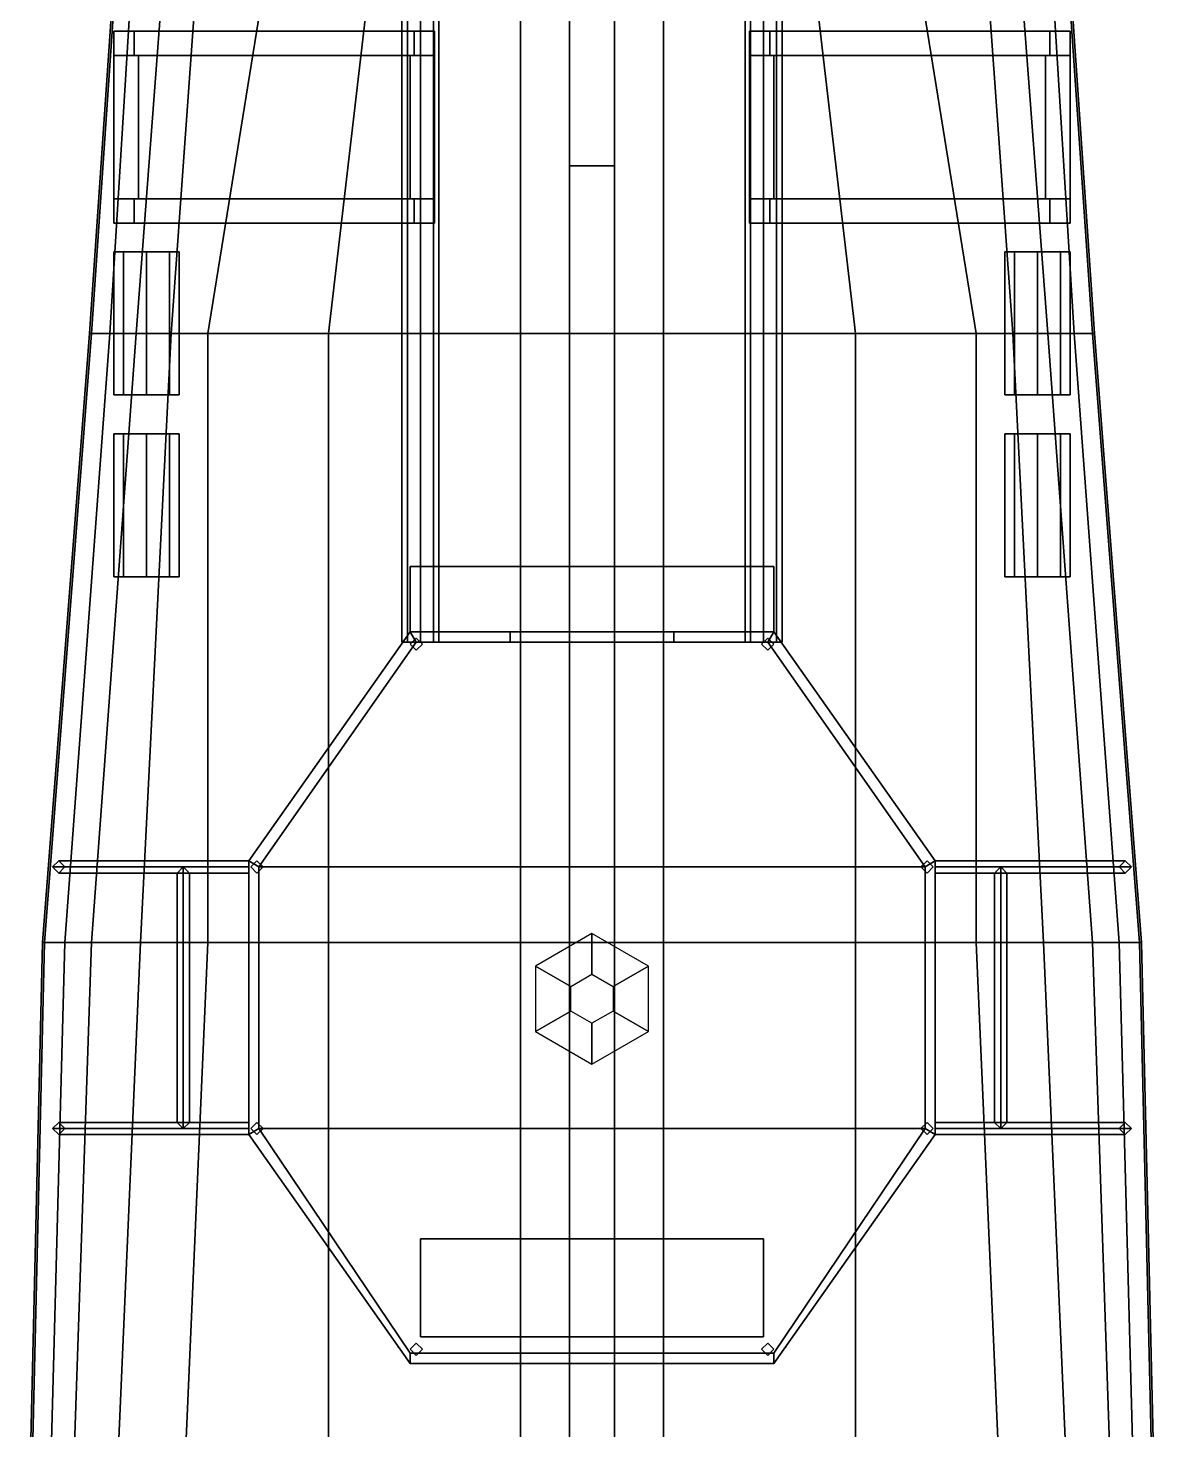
# Model space of a CAD drawing. Extents: x -2.8 to 2.8, y -17.3 to 17.1.
# Drawn here: x -2.76 to 2.76, y 5.16 to 12.02 of the extents above; entities that cross this region are included whole.
import ezdxf

# ---------------------------------------------------------------- set-up
doc = ezdxf.new("R2010")
doc.units = 0
doc.layers.get('0').update_dxf_attribs({"linetype": 'CONTINUOUS'})
doc.layers.add('SUPERSTRUCTURE', color=3, linetype='CONTINUOUS')

msp = doc.modelspace()

# ---------------------------------------------------------------- linework, layer by layer
for points in [[(-0.9036, 14.24, -1.1064), (-0.93, 14.24, -1.17), (-0.93, 9.01, -0.77), (-0.9036, 9.01, -0.7064)], [(-0.93, 14.24, -1.17), (-0.9036, 14.24, -1.2336), (-0.9036, 9.01, -0.8336), (-0.93, 9.01, -0.77)], [(-0.84, 14.24, -1.08), (-0.9036, 14.24, -1.1064), (-0.9036, 9.01, -0.7064), (-0.84, 9.01, -0.68)], [(-0.9036, 14.24, -1.2336), (-0.84, 14.24, -1.26), (-0.84, 9.01, -0.86), (-0.9036, 9.01, -0.8336)], [(-0.7764, 14.24, -1.1064), (-0.84, 14.24, -1.08), (-0.84, 9.01, -0.68), (-0.7764, 9.01, -0.7064)], [(-0.84, 14.24, -1.26), (-0.7764, 14.24, -1.2336), (-0.7764, 9.01, -0.8336), (-0.84, 9.01, -0.86)], [(-0.75, 14.24, -1.17), (-0.7764, 14.24, -1.1064), (-0.7764, 9.01, -0.7064), (-0.75, 9.01, -0.77)], [(-0.7764, 14.24, -1.2336), (-0.75, 14.24, -1.17), (-0.75, 9.01, -0.77), (-0.7764, 9.01, -0.8336)], [(0.7764, 14.24, -1.1064), (0.75, 14.24, -1.17), (0.75, 9.01, -0.77), (0.7764, 9.01, -0.7064)], [(0.75, 14.24, -1.17), (0.7764, 14.24, -1.2336), (0.7764, 9.01, -0.8336), (0.75, 9.01, -0.77)], [(0.84, 14.24, -1.08), (0.7764, 14.24, -1.1064), (0.7764, 9.01, -0.7064), (0.84, 9.01, -0.68)], [(0.7764, 14.24, -1.2336), (0.84, 14.24, -1.26), (0.84, 9.01, -0.86), (0.7764, 9.01, -0.8336)], [(0.9036, 14.24, -1.1064), (0.84, 14.24, -1.08), (0.84, 9.01, -0.68), (0.9036, 9.01, -0.7064)], [(0.84, 14.24, -1.26), (0.9036, 14.24, -1.2336), (0.9036, 9.01, -0.8336), (0.84, 9.01, -0.86)], [(0.93, 14.24, -1.17), (0.9036, 14.24, -1.1064), (0.9036, 9.01, -0.7064), (0.93, 9.01, -0.77)], [(0.9036, 14.24, -1.2336), (0.93, 14.24, -1.17), (0.93, 9.01, -0.77), (0.9036, 9.01, -0.8336)], [(-2.26, 13.43, 1.49), (-2.25, 13.43, 1.05), (-2.45, 10.52, 1.05), (-2.46, 10.52, 1.5)], [(2.26, 13.43, 1.49), (-2.26, 13.43, 1.49), (-2.46, 10.52, 1.5), (2.46, 10.52, 1.5)], [(-2.25, 13.43, 1.05), (-2.18, 13.43, 0.44), (-2.36, 10.52, 0.44), (-2.45, 10.52, 1.05)], [(-2.18, 13.43, 0.44), (-2.01, 13.43), (-2.23, 10.52), (-2.36, 10.52, 0.44)], [(-2.01, 13.43), (-1.85, 13.43, -0.22), (-2.06, 10.52, -0.26), (-2.23, 10.52)], [(-1.85, 13.43, -0.22), (-1.41, 13.43, -0.33), (-1.88, 10.52, -0.33), (-2.06, 10.52, -0.26)], [(-1.41, 13.43, -0.33), (-0.95, 13.43, -0.45), (-1.29, 10.52, -0.57), (-1.88, 10.52, -0.33)], [(-0.95, 13.43, -0.45), (-0.35, 13.43, -0.59), (-0.35, 10.52, -0.85), (-1.29, 10.52, -0.57)], [(-0.35, 13.43, -0.59), (-0.11, 13.43, -0.65), (-0.11, 10.52, -0.92), (-0.35, 10.52, -0.85)], [(-0.11, 13.43, -0.65), (-0.11, 13.43, -0.65), (-0.11, 11.34, -1.71), (-0.11, 10.52, -0.92)], [(-0.11, 13.43, -0.65), (0.11, 13.43, -0.65), (0.11, 11.34, -1.71), (-0.11, 11.34, -1.71)], [(0.11, 10.52, -0.92), (0.11, 11.34, -1.71), (0.11, 13.43, -0.65)], [(0.35, 10.52, -0.85), (0.11, 10.52, -0.92), (0.11, 13.43, -0.65), (0.35, 13.43, -0.59)], [(1.29, 10.52, -0.57), (0.35, 10.52, -0.85), (0.35, 13.43, -0.59), (0.95, 13.43, -0.45)], [(1.88, 10.52, -0.33), (1.29, 10.52, -0.57), (0.95, 13.43, -0.45), (1.41, 13.43, -0.33)], [(2.06, 10.52, -0.26), (1.88, 10.52, -0.33), (1.41, 13.43, -0.33), (1.85, 13.43, -0.22)], [(2.23, 10.52), (2.06, 10.52, -0.26), (1.85, 13.43, -0.22), (2.01, 13.43)], [(2.36, 10.52, 0.44), (2.23, 10.52), (2.01, 13.43), (2.18, 13.43, 0.44)], [(2.45, 10.52, 1.05), (2.36, 10.52, 0.44), (2.18, 13.43, 0.44), (2.25, 13.43, 1.05)], [(2.46, 10.52, 1.5), (2.45, 10.52, 1.05), (2.25, 13.43, 1.05), (2.26, 13.43, 1.49)], [(-0.11, 10.52, -0.92), (-0.11, 11.34, -1.71), (-0.11, 7.54, -1.71), (-0.11, 7.54, -1.21)], [(-0.11, 11.34, -1.71), (0.11, 11.34, -1.71), (0.11, 7.54, -1.71), (-0.11, 7.54, -1.71)], [(0.11, 7.54, -1.21), (0.11, 7.54, -1.71), (0.11, 11.34, -1.71), (0.11, 10.52, -0.92)], [(-2.34, 10.92, 1.67), (-2.0669, 10.92, 1.5569), (-2.18, 10.92, 1.51), (-2.2931, 10.92, 1.5569)], [(-2.2931, 10.22, 1.5569), (-2.34, 10.22, 1.67), (-2.34, 10.92, 1.67), (-2.2931, 10.92, 1.5569)], [(-2.2931, 10.92, 1.7831), (-2.02, 10.92, 1.67), (-2.0669, 10.92, 1.5569), (-2.34, 10.92, 1.67)], [(-2.34, 10.22, 1.67), (-2.2931, 10.22, 1.7831), (-2.2931, 10.92, 1.7831), (-2.34, 10.92, 1.67)], [(-2.18, 10.22, 1.51), (-2.2931, 10.22, 1.5569), (-2.2931, 10.92, 1.5569), (-2.18, 10.92, 1.51)], [(-2.2931, 10.22, 1.7831), (-2.18, 10.22, 1.83), (-2.18, 10.92, 1.83), (-2.2931, 10.92, 1.7831)], [(-2.18, 10.92, 1.83), (-2.0669, 10.92, 1.7831), (-2.02, 10.92, 1.67), (-2.2931, 10.92, 1.7831)], [(-2.0669, 10.22, 1.5569), (-2.18, 10.22, 1.51), (-2.18, 10.92, 1.51), (-2.0669, 10.92, 1.5569)], [(-2.18, 10.22, 1.83), (-2.0669, 10.22, 1.7831), (-2.0669, 10.92, 1.7831), (-2.18, 10.92, 1.83)], [(-2.02, 10.22, 1.67), (-2.0669, 10.22, 1.5569), (-2.0669, 10.92, 1.5569), (-2.02, 10.92, 1.67)], [(-2.0669, 10.22, 1.7831), (-2.02, 10.22, 1.67), (-2.02, 10.92, 1.67), (-2.0669, 10.92, 1.7831)], [(2.02, 10.92, 1.67), (2.0669, 10.92, 1.5569), (2.0669, 10.22, 1.5569), (2.02, 10.22, 1.67)], [(2.34, 10.92, 1.67), (2.0669, 10.92, 1.5569), (2.02, 10.92, 1.67), (2.2931, 10.92, 1.7831)], [(2.0669, 10.92, 1.7831), (2.02, 10.92, 1.67), (2.02, 10.22, 1.67), (2.0669, 10.22, 1.7831)], [(2.2931, 10.92, 1.7831), (2.02, 10.92, 1.67), (2.0669, 10.92, 1.7831), (2.18, 10.92, 1.83)], [(2.2931, 10.92, 1.5569), (2.18, 10.92, 1.51), (2.0669, 10.92, 1.5569), (2.34, 10.92, 1.67)], [(2.0669, 10.92, 1.5569), (2.18, 10.92, 1.51), (2.18, 10.22, 1.51), (2.0669, 10.22, 1.5569)], [(2.18, 10.92, 1.83), (2.0669, 10.92, 1.7831), (2.0669, 10.22, 1.7831), (2.18, 10.22, 1.83)], [(2.18, 10.92, 1.51), (2.2931, 10.92, 1.5569), (2.2931, 10.22, 1.5569), (2.18, 10.22, 1.51)], [(2.2931, 10.92, 1.7831), (2.18, 10.92, 1.83), (2.18, 10.22, 1.83), (2.2931, 10.22, 1.7831)], [(2.2931, 10.92, 1.5569), (2.34, 10.92, 1.67), (2.34, 10.22, 1.67), (2.2931, 10.22, 1.5569)], [(2.34, 10.92, 1.67), (2.2931, 10.92, 1.7831), (2.2931, 10.22, 1.7831), (2.34, 10.22, 1.67)], [(-2.46, 10.52, 1.5), (-2.45, 10.52, 1.05), (-2.68, 7.54, 1.18), (-2.69, 7.54, 1.56)], [(2.46, 10.52, 1.5), (-2.46, 10.52, 1.5), (-2.69, 7.54, 1.56), (2.69, 7.54, 1.56)], [(-2.45, 10.52, 1.05), (-2.36, 10.52, 0.44), (-2.58, 7.54, 0.44), (-2.68, 7.54, 1.18)], [(-2.36, 10.52, 0.44), (-2.23, 10.52), (-2.45, 7.54), (-2.58, 7.54, 0.44)], [(-2.23, 10.52), (-2.06, 10.52, -0.26), (-2.21, 7.54, -0.41), (-2.45, 7.54)], [(-2.06, 10.52, -0.26), (-1.88, 10.52, -0.33), (-1.88, 7.54, -0.66), (-2.21, 7.54, -0.41)], [(-1.88, 10.52, -0.33), (-1.29, 10.52, -0.57), (-1.29, 7.54, -0.91), (-1.88, 7.54, -0.66)], [(-1.29, 10.52, -0.57), (-0.35, 10.52, -0.85), (-0.35, 7.54, -1.16), (-1.29, 7.54, -0.91)], [(-0.35, 10.52, -0.85), (-0.11, 10.52, -0.92), (-0.11, 7.54, -1.21), (-0.35, 7.54, -1.16)], [(0.35, 7.54, -1.16), (0.11, 7.54, -1.21), (0.11, 10.52, -0.92), (0.35, 10.52, -0.85)], [(1.29, 7.54, -0.91), (0.35, 7.54, -1.16), (0.35, 10.52, -0.85), (1.29, 10.52, -0.57)], [(1.88, 7.54, -0.66), (1.29, 7.54, -0.91), (1.29, 10.52, -0.57), (1.88, 10.52, -0.33)], [(2.21, 7.54, -0.41), (1.88, 7.54, -0.66), (1.88, 10.52, -0.33), (2.06, 10.52, -0.26)], [(2.45, 7.54), (2.21, 7.54, -0.41), (2.06, 10.52, -0.26), (2.23, 10.52)], [(2.58, 7.54, 0.44), (2.45, 7.54), (2.23, 10.52), (2.36, 10.52, 0.44)], [(2.68, 7.54, 1.18), (2.58, 7.54, 0.44), (2.36, 10.52, 0.44), (2.45, 10.52, 1.05)], [(2.69, 7.54, 1.56), (2.68, 7.54, 1.18), (2.45, 10.52, 1.05), (2.46, 10.52, 1.5)], [(-2.2931, 10.22, 1.5569), (-2.18, 10.22, 1.51), (-2.0669, 10.22, 1.5569), (-2.34, 10.22, 1.67)], [(-2.34, 10.22, 1.67), (-2.0669, 10.22, 1.5569), (-2.02, 10.22, 1.67), (-2.2931, 10.22, 1.7831)], [(-2.2931, 10.22, 1.7831), (-2.02, 10.22, 1.67), (-2.0669, 10.22, 1.7831), (-2.18, 10.22, 1.83)], [(2.2931, 10.22, 1.7831), (2.02, 10.22, 1.67), (2.0669, 10.22, 1.5569), (2.34, 10.22, 1.67)], [(2.18, 10.22, 1.83), (2.0669, 10.22, 1.7831), (2.02, 10.22, 1.67), (2.2931, 10.22, 1.7831)], [(2.34, 10.22, 1.67), (2.0669, 10.22, 1.5569), (2.18, 10.22, 1.51), (2.2931, 10.22, 1.5569)], [(-2.34, 10.03, 1.69), (-2.0669, 10.03, 1.5769), (-2.18, 10.03, 1.53), (-2.2931, 10.03, 1.5769)], [(-2.2931, 9.33, 1.5769), (-2.34, 9.33, 1.69), (-2.34, 10.03, 1.69), (-2.2931, 10.03, 1.5769)], [(-2.2931, 10.03, 1.8031), (-2.02, 10.03, 1.69), (-2.0669, 10.03, 1.5769), (-2.34, 10.03, 1.69)], [(-2.34, 9.33, 1.69), (-2.2931, 9.33, 1.8031), (-2.2931, 10.03, 1.8031), (-2.34, 10.03, 1.69)], [(-2.18, 9.33, 1.53), (-2.2931, 9.33, 1.5769), (-2.2931, 10.03, 1.5769), (-2.18, 10.03, 1.53)], [(-2.2931, 9.33, 1.8031), (-2.18, 9.33, 1.85), (-2.18, 10.03, 1.85), (-2.2931, 10.03, 1.8031)], [(-2.18, 10.03, 1.85), (-2.0669, 10.03, 1.8031), (-2.02, 10.03, 1.69), (-2.2931, 10.03, 1.8031)], [(-2.0669, 9.33, 1.5769), (-2.18, 9.33, 1.53), (-2.18, 10.03, 1.53), (-2.0669, 10.03, 1.5769)], [(-2.18, 9.33, 1.85), (-2.0669, 9.33, 1.8031), (-2.0669, 10.03, 1.8031), (-2.18, 10.03, 1.85)], [(-2.02, 9.33, 1.69), (-2.0669, 9.33, 1.5769), (-2.0669, 10.03, 1.5769), (-2.02, 10.03, 1.69)], [(-2.0669, 9.33, 1.8031), (-2.02, 9.33, 1.69), (-2.02, 10.03, 1.69), (-2.0669, 10.03, 1.8031)], [(2.02, 10.03, 1.69), (2.0669, 10.03, 1.5769), (2.0669, 9.33, 1.5769), (2.02, 9.33, 1.69)], [(2.34, 10.03, 1.69), (2.0669, 10.03, 1.5769), (2.02, 10.03, 1.69), (2.2931, 10.03, 1.8031)], [(2.0669, 10.03, 1.8031), (2.02, 10.03, 1.69), (2.02, 9.33, 1.69), (2.0669, 9.33, 1.8031)], [(2.2931, 10.03, 1.8031), (2.02, 10.03, 1.69), (2.0669, 10.03, 1.8031), (2.18, 10.03, 1.85)], [(2.2931, 10.03, 1.5769), (2.18, 10.03, 1.53), (2.0669, 10.03, 1.5769), (2.34, 10.03, 1.69)], [(2.0669, 10.03, 1.5769), (2.18, 10.03, 1.53), (2.18, 9.33, 1.53), (2.0669, 9.33, 1.5769)], [(2.18, 10.03, 1.85), (2.0669, 10.03, 1.8031), (2.0669, 9.33, 1.8031), (2.18, 9.33, 1.85)], [(2.18, 10.03, 1.53), (2.2931, 10.03, 1.5769), (2.2931, 9.33, 1.5769), (2.18, 9.33, 1.53)], [(2.2931, 10.03, 1.8031), (2.18, 10.03, 1.85), (2.18, 9.33, 1.85), (2.2931, 9.33, 1.8031)], [(2.2931, 10.03, 1.5769), (2.34, 10.03, 1.69), (2.34, 9.33, 1.69), (2.2931, 9.33, 1.5769)], [(2.34, 10.03, 1.69), (2.2931, 10.03, 1.8031), (2.2931, 9.33, 1.8031), (2.34, 9.33, 1.69)], [(-2.2931, 9.33, 1.5769), (-2.18, 9.33, 1.53), (-2.0669, 9.33, 1.5769), (-2.34, 9.33, 1.69)], [(-2.34, 9.33, 1.69), (-2.0669, 9.33, 1.5769), (-2.02, 9.33, 1.69), (-2.2931, 9.33, 1.8031)], [(-2.2931, 9.33, 1.8031), (-2.02, 9.33, 1.69), (-2.0669, 9.33, 1.8031), (-2.18, 9.33, 1.85)], [(2.2931, 9.33, 1.8031), (2.02, 9.33, 1.69), (2.0669, 9.33, 1.5769), (2.34, 9.33, 1.69)], [(2.18, 9.33, 1.85), (2.0669, 9.33, 1.8031), (2.02, 9.33, 1.69), (2.2931, 9.33, 1.8031)], [(2.34, 9.33, 1.69), (2.0669, 9.33, 1.5769), (2.18, 9.33, 1.53), (2.2931, 9.33, 1.5769)], [(-0.1039, 7.325, 3.98), (0, 7.385, 3.98), (0, 7.585, 2.74), (-0.2771, 7.425, 2.74)], [(0, 7.385, 3.98), (0.1039, 7.325, 3.98), (0.2771, 7.425, 2.74), (0, 7.585, 2.74)], [(-2.69, 7.54, 1.56), (-2.68, 7.54, 1.18), (-2.75, 4.55, 1.18), (-2.76, 4.55, 1.62)], [(2.69, 7.54, 1.56), (-2.69, 7.54, 1.56), (-2.76, 4.55, 1.62), (2.76, 4.55, 1.62)], [(-2.68, 7.54, 1.18), (-2.58, 7.54, 0.44), (-2.66, 4.55, 0.44), (-2.75, 4.55, 1.18)], [(-2.58, 7.54, 0.44), (-2.45, 7.54), (-2.55, 4.55), (-2.66, 4.55, 0.44)], [(-2.45, 7.54), (-2.21, 7.54, -0.41), (-2.34, 4.55, -0.47), (-2.55, 4.55)], [(-2.21, 7.54, -0.41), (-1.88, 7.54, -0.66), (-2.01, 4.55, -0.78), (-2.34, 4.55, -0.47)], [(-1.88, 7.54, -0.66), (-1.29, 7.54, -0.91), (-1.29, 4.55, -1.1), (-2.01, 4.55, -0.78)], [(-1.29, 7.54, -0.91), (-0.35, 7.54, -1.16), (-0.35, 4.55, -1.36), (-1.29, 4.55, -1.1)], [(-0.35, 7.54, -1.16), (-0.11, 7.54, -1.21), (-0.11, 4.55, -1.43), (-0.35, 4.55, -1.36)], [(-0.11, 7.54, -1.21), (-0.11, 7.54, -1.71), (-0.11, 4.55, -1.71), (-0.11, 4.55, -1.43)], [(-0.11, 7.54, -1.71), (0.11, 7.54, -1.71), (0.11, 4.55, -1.71), (-0.11, 4.55, -1.71)], [(0.11, 4.55, -1.43), (0.11, 4.55, -1.71), (0.11, 7.54, -1.71), (0.11, 7.54, -1.21)], [(0.35, 4.55, -1.36), (0.11, 4.55, -1.43), (0.11, 7.54, -1.21), (0.35, 7.54, -1.16)], [(1.29, 4.55, -1.1), (0.35, 4.55, -1.36), (0.35, 7.54, -1.16), (1.29, 7.54, -0.91)], [(2.01, 4.55, -0.78), (1.29, 4.55, -1.1), (1.29, 7.54, -0.91), (1.88, 7.54, -0.66)], [(2.34, 4.55, -0.47), (2.01, 4.55, -0.78), (1.88, 7.54, -0.66), (2.21, 7.54, -0.41)], [(2.55, 4.55), (2.34, 4.55, -0.47), (2.21, 7.54, -0.41), (2.45, 7.54)], [(2.66, 4.55, 0.44), (2.55, 4.55), (2.45, 7.54), (2.58, 7.54, 0.44)], [(2.75, 4.55, 1.18), (2.66, 4.55, 0.44), (2.58, 7.54, 0.44), (2.68, 7.54, 1.18)], [(2.76, 4.55, 1.62), (2.75, 4.55, 1.18), (2.68, 7.54, 1.18), (2.69, 7.54, 1.56)], [(-0.1039, 7.205, 3.98), (-0.1039, 7.325, 3.98), (-0.2771, 7.425, 2.74), (-0.2771, 7.105, 2.74)], [(0.1039, 7.325, 3.98), (0.1039, 7.205, 3.98), (0.2771, 7.105, 2.74), (0.2771, 7.425, 2.74)], [(0, 7.145, 3.98), (-0.1039, 7.205, 3.98), (-0.2771, 7.105, 2.74), (0, 6.945, 2.74)], [(0.1039, 7.205, 3.98), (0, 7.145, 3.98), (0, 6.945, 2.74), (0.2771, 7.105, 2.74)]]:
    msp.add_3dface(points)
at = {"layer": 'SUPERSTRUCTURE'}
for points in [[(-0.77, 12, 2.87), (-2.34, 12, 2.87), (-2.34, 11.88, 2.87), (-0.77, 11.88, 2.87)], [(-0.87, 12, 2.41), (-2.34, 12, 2.41), (-2.34, 11.88, 2.41), (-0.87, 11.88, 2.41)], [(-0.87, 12, 2.31), (-2.34, 12, 2.31), (-2.34, 12, 2.41), (-0.87, 12, 2.41)], [(-2.34, 11.88, 2.31), (-2.34, 12, 2.31), (-0.87, 12, 2.31), (-0.87, 11.88, 2.31)], [(-2.24, 12, 2.87), (-2.24, 12, 1.49), (-2.34, 12, 1.49), (-2.34, 12, 2.87)], [(-2.34, 12, 2.87), (-2.34, 12, 1.49), (-2.34, 11.88, 1.49), (-2.34, 11.88, 2.87)], [(-0.87, 12, 2.77), (-2.24, 12, 2.77), (-2.24, 12, 2.87), (-0.87, 12, 2.87)], [(-2.24, 11.88, 2.77), (-2.24, 12, 2.77), (-0.87, 12, 2.77), (-0.87, 11.88, 2.77)], [(-2.24, 11.88, 1.49), (-2.24, 12, 1.49), (-2.24, 12, 2.77), (-2.24, 11.88, 2.77)], [(-0.87, 12, 2.77), (-0.87, 12, 1.49), (-0.87, 11.88, 1.49), (-0.87, 11.88, 2.77)], [(-0.77, 12, 2.87), (-0.77, 12, 1.49), (-0.87, 12, 1.49), (-0.87, 12, 2.87)], [(-0.77, 11.88, 1.49), (-0.77, 12, 1.49), (-0.77, 12, 2.87), (-0.77, 11.88, 2.87)], [(0.77, 12, 2.87), (2.34, 12, 2.87), (2.34, 12, 2.77), (0.87, 12, 2.77)], [(0.77, 11.88, 2.87), (2.34, 11.88, 2.87), (2.34, 12, 2.87), (0.77, 12, 2.87)], [(0.77, 12, 1.49), (0.77, 11.88, 1.49), (0.77, 11.88, 2.87), (0.77, 12, 2.87)], [(0.87, 12, 2.77), (0.87, 12, 1.49), (0.77, 12, 1.49), (0.77, 12, 2.87)], [(2.24, 12, 2.77), (2.24, 11.88, 2.77), (0.87, 11.88, 2.77), (0.87, 12, 2.77)], [(2.24, 12, 2.31), (2.24, 11.88, 2.31), (0.87, 11.88, 2.31), (0.87, 12, 2.31)], [(0.87, 11.88, 2.41), (2.24, 11.88, 2.41), (2.24, 12, 2.41), (0.87, 12, 2.41)], [(0.87, 12, 2.41), (2.24, 12, 2.41), (2.24, 12, 2.31), (0.87, 12, 2.31)], [(0.87, 11.88, 2.77), (0.87, 11.88, 1.49), (0.87, 12, 1.49), (0.87, 12, 2.77)], [(2.24, 12, 1.49), (2.24, 11.88, 1.49), (2.24, 11.88, 2.77), (2.24, 12, 2.77)], [(2.34, 12, 2.87), (2.34, 12, 1.49), (2.24, 12, 1.49), (2.24, 12, 2.87)], [(2.34, 11.88, 2.87), (2.34, 11.88, 1.49), (2.34, 12, 1.49), (2.34, 12, 2.87)], [(-0.77, 11.88, 2.41), (-2.34, 11.88, 2.41), (-2.34, 11.88, 2.31), (-0.77, 11.88, 2.31)], [(-2.34, 11.88, 2.77), (-2.34, 11.88, 1.49), (-2.24, 11.88, 1.49), (-2.24, 11.88, 2.77)], [(-2.34, 11.88, 2.87), (-2.34, 11.18, 2.87), (-2.22, 11.18, 2.87), (-2.22, 11.88, 2.87)], [(-2.34, 11.88, 2.41), (-2.34, 11.18, 2.41), (-2.22, 11.18, 2.41), (-2.22, 11.88, 2.41)], [(-2.22, 11.18, 2.31), (-2.34, 11.18, 2.31), (-2.34, 11.88, 2.31), (-2.22, 11.88, 2.31)], [(-2.34, 11.88, 2.31), (-2.34, 11.18, 2.31), (-2.34, 11.18, 2.41), (-2.34, 11.88, 2.41)], [(-2.22, 11.18, 2.77), (-2.34, 11.18, 2.77), (-2.34, 11.88, 2.77), (-2.22, 11.88, 2.77)], [(-2.34, 11.88, 2.77), (-2.34, 11.18, 2.77), (-2.34, 11.18, 2.87), (-2.34, 11.88, 2.87)], [(-0.87, 11.88, 2.87), (-2.24, 11.88, 2.87), (-2.24, 11.88, 2.77), (-0.87, 11.88, 2.77)], [(-2.22, 11.88, 2.41), (-2.22, 11.18, 2.41), (-2.22, 11.18, 2.31), (-2.22, 11.88, 2.31)], [(-2.22, 11.88, 2.87), (-2.22, 11.18, 2.87), (-2.22, 11.18, 2.77), (-2.22, 11.88, 2.77)], [(-0.89, 11.88, 2.87), (-0.89, 11.18, 2.87), (-0.77, 11.18, 2.87), (-0.77, 11.88, 2.87)], [(-0.77, 11.18, 2.77), (-0.89, 11.18, 2.77), (-0.89, 11.88, 2.77), (-0.77, 11.88, 2.77)], [(-0.89, 11.88, 2.31), (-0.89, 11.18, 2.31), (-0.89, 11.18, 2.41), (-0.89, 11.88, 2.41)], [(-0.77, 11.18, 2.31), (-0.89, 11.18, 2.31), (-0.89, 11.88, 2.31), (-0.77, 11.88, 2.31)], [(-0.89, 11.88, 2.41), (-0.89, 11.18, 2.41), (-0.77, 11.18, 2.41), (-0.77, 11.88, 2.41)], [(-0.89, 11.88, 2.77), (-0.89, 11.18, 2.77), (-0.89, 11.18, 2.87), (-0.89, 11.88, 2.87)], [(-0.87, 11.88, 2.77), (-0.87, 11.88, 1.49), (-0.77, 11.88, 1.49), (-0.77, 11.88, 2.77)], [(-0.77, 11.88, 2.41), (-0.77, 11.18, 2.41), (-0.77, 11.18, 2.31), (-0.77, 11.88, 2.31)], [(-0.77, 11.88, 2.87), (-0.77, 11.18, 2.87), (-0.77, 11.18, 2.77), (-0.77, 11.88, 2.77)], [(0.77, 11.88, 2.77), (0.77, 11.88, 1.49), (0.87, 11.88, 1.49), (0.87, 11.88, 2.77)], [(0.77, 11.18, 2.87), (0.77, 11.88, 2.87), (0.77, 11.88, 2.77), (0.77, 11.18, 2.77)], [(0.89, 11.18, 2.87), (0.89, 11.88, 2.87), (0.77, 11.88, 2.87), (0.77, 11.18, 2.87)], [(0.77, 11.88, 2.77), (0.89, 11.88, 2.77), (0.89, 11.18, 2.77), (0.77, 11.18, 2.77)], [(0.77, 11.18, 2.41), (0.77, 11.88, 2.41), (0.77, 11.88, 2.31), (0.77, 11.18, 2.31)], [(0.77, 11.88, 2.31), (0.89, 11.88, 2.31), (0.89, 11.18, 2.31), (0.77, 11.18, 2.31)], [(0.89, 11.18, 2.41), (0.89, 11.88, 2.41), (0.77, 11.88, 2.41), (0.77, 11.18, 2.41)], [(0.87, 11.88, 2.77), (2.24, 11.88, 2.77), (2.24, 11.88, 2.87), (0.87, 11.88, 2.87)], [(0.87, 11.88, 2.31), (2.34, 11.88, 2.31), (2.34, 11.88, 2.41), (0.87, 11.88, 2.41)], [(0.89, 11.18, 2.77), (0.89, 11.88, 2.77), (0.89, 11.88, 2.87), (0.89, 11.18, 2.87)], [(0.89, 11.18, 2.31), (0.89, 11.88, 2.31), (0.89, 11.88, 2.41), (0.89, 11.18, 2.41)], [(2.22, 11.18, 2.87), (2.22, 11.88, 2.87), (2.22, 11.88, 2.77), (2.22, 11.18, 2.77)], [(2.34, 11.18, 2.41), (2.34, 11.88, 2.41), (2.22, 11.88, 2.41), (2.22, 11.18, 2.41)], [(2.22, 11.88, 2.31), (2.34, 11.88, 2.31), (2.34, 11.18, 2.31), (2.22, 11.18, 2.31)], [(2.22, 11.18, 2.41), (2.22, 11.88, 2.41), (2.22, 11.88, 2.31), (2.22, 11.18, 2.31)], [(2.22, 11.88, 2.77), (2.34, 11.88, 2.77), (2.34, 11.18, 2.77), (2.22, 11.18, 2.77)], [(2.34, 11.18, 2.87), (2.34, 11.88, 2.87), (2.22, 11.88, 2.87), (2.22, 11.18, 2.87)], [(2.24, 11.88, 2.77), (2.24, 11.88, 1.49), (2.34, 11.88, 1.49), (2.34, 11.88, 2.77)], [(2.34, 11.18, 2.77), (2.34, 11.88, 2.77), (2.34, 11.88, 2.87), (2.34, 11.18, 2.87)], [(2.34, 11.18, 2.31), (2.34, 11.88, 2.31), (2.34, 11.88, 2.41), (2.34, 11.18, 2.41)], [(-0.77, 11.18, 2.87), (-2.34, 11.18, 2.87), (-2.34, 11.06, 2.87), (-0.77, 11.06, 2.87)], [(-0.87, 11.18, 2.31), (-2.34, 11.18, 2.31), (-2.34, 11.18, 2.41), (-0.87, 11.18, 2.41)], [(-2.24, 11.18, 2.77), (-2.24, 11.18, 1.49), (-2.34, 11.18, 1.49), (-2.34, 11.18, 2.77)], [(-2.34, 11.18, 2.87), (-2.34, 11.18, 1.49), (-2.34, 11.06, 1.49), (-2.34, 11.06, 2.87)], [(-0.87, 11.18, 2.77), (-2.24, 11.18, 2.77), (-2.24, 11.18, 2.87), (-0.87, 11.18, 2.87)], [(-2.24, 11.06, 2.77), (-2.24, 11.18, 2.77), (-0.87, 11.18, 2.77), (-0.87, 11.06, 2.77)], [(-0.87, 11.18, 2.41), (-2.24, 11.18, 2.41), (-2.24, 11.06, 2.41), (-0.87, 11.06, 2.41)], [(-2.24, 11.06, 2.31), (-2.24, 11.18, 2.31), (-0.87, 11.18, 2.31), (-0.87, 11.06, 2.31)], [(-2.24, 11.06, 1.49), (-2.24, 11.18, 1.49), (-2.24, 11.18, 2.77), (-2.24, 11.06, 2.77)], [(-0.77, 11.18, 2.77), (-0.77, 11.18, 1.49), (-0.87, 11.18, 1.49), (-0.87, 11.18, 2.77)], [(-0.87, 11.18, 2.77), (-0.87, 11.18, 1.49), (-0.87, 11.06, 1.49), (-0.87, 11.06, 2.77)], [(-0.77, 11.06, 1.49), (-0.77, 11.18, 1.49), (-0.77, 11.18, 2.87), (-0.77, 11.06, 2.87)], [(0.77, 11.18, 2.41), (2.34, 11.18, 2.41), (2.34, 11.18, 2.31), (0.77, 11.18, 2.31)], [(0.77, 11.06, 2.87), (2.34, 11.06, 2.87), (2.34, 11.18, 2.87), (0.77, 11.18, 2.87)], [(0.77, 11.18, 1.49), (0.77, 11.06, 1.49), (0.77, 11.06, 2.87), (0.77, 11.18, 2.87)], [(0.87, 11.18, 2.77), (0.87, 11.18, 1.49), (0.77, 11.18, 1.49), (0.77, 11.18, 2.77)], [(2.34, 11.18, 2.31), (2.34, 11.06, 2.31), (0.87, 11.06, 2.31), (0.87, 11.18, 2.31)], [(0.87, 11.18, 2.87), (2.24, 11.18, 2.87), (2.24, 11.18, 2.77), (0.87, 11.18, 2.77)], [(2.24, 11.18, 2.77), (2.24, 11.06, 2.77), (0.87, 11.06, 2.77), (0.87, 11.18, 2.77)], [(0.87, 11.06, 2.41), (2.34, 11.06, 2.41), (2.34, 11.18, 2.41), (0.87, 11.18, 2.41)], [(0.87, 11.06, 2.77), (0.87, 11.06, 1.49), (0.87, 11.18, 1.49), (0.87, 11.18, 2.77)], [(2.34, 11.18, 2.77), (2.34, 11.18, 1.49), (2.24, 11.18, 1.49), (2.24, 11.18, 2.77)], [(2.24, 11.18, 1.49), (2.24, 11.06, 1.49), (2.24, 11.06, 2.77), (2.24, 11.18, 2.77)], [(2.34, 11.06, 2.87), (2.34, 11.06, 1.49), (2.34, 11.18, 1.49), (2.34, 11.18, 2.87)], [(-0.77, 11.06, 2.87), (-2.34, 11.06, 2.87), (-2.34, 11.06, 2.77), (-0.87, 11.06, 2.77)], [(-2.34, 11.06, 2.87), (-2.34, 11.06, 1.49), (-2.24, 11.06, 1.49), (-2.24, 11.06, 2.87)], [(-0.87, 11.06, 2.41), (-2.24, 11.06, 2.41), (-2.24, 11.06, 2.31), (-0.87, 11.06, 2.31)], [(-0.87, 11.06, 2.77), (-0.87, 11.06, 1.49), (-0.77, 11.06, 1.49), (-0.77, 11.06, 2.87)], [(0.77, 11.06, 2.87), (0.77, 11.06, 1.49), (0.87, 11.06, 1.49), (0.87, 11.06, 2.87)], [(0.87, 11.06, 2.31), (2.34, 11.06, 2.31), (2.34, 11.06, 2.41), (0.87, 11.06, 2.41)], [(0.87, 11.06, 2.77), (2.24, 11.06, 2.77), (2.24, 11.06, 2.87), (0.87, 11.06, 2.87)], [(2.24, 11.06, 2.87), (2.24, 11.06, 1.49), (2.34, 11.06, 1.49), (2.34, 11.06, 2.87)], [(0.89, 9.38, 2.74), (0.89, 9.38, 2.62), (-0.89, 9.38, 2.62), (-0.89, 9.38, 2.74)], [(-0.89, 9.38, 2.62), (-0.89, 9.06, 2.62), (-0.89, 9.06, 2.74), (-0.89, 9.38, 2.74)], [(-0.89, 9.38, 2.74), (-0.89, 9.06, 2.74), (0.89, 9.06, 2.74), (0.89, 9.38, 2.74)], [(0.89, 9.06, 2.74), (0.89, 9.06, 2.62), (0.89, 9.38, 2.62), (0.89, 9.38, 2.74)], [(-0.89, 9.06, 2.74), (-0.89, 9.06, 2.62), (-1.68, 7.94, 2.62), (-1.68, 7.94, 2.74)], [(-0.4, 9.06, 2.74), (-0.4, 9.01, 2.74), (0.4, 9.01, 2.74), (0.4, 9.06, 2.74)], [(1.68, 7.94, 2.62), (0.89, 9.06, 2.62), (0.89, 9.06, 2.74), (1.68, 7.94, 2.74)], [(1.63, 7.91, 2.74), (0.86, 9.01, 2.74), (-0.86, 9.01, 2.74), (-1.63, 7.91, 2.74)], [(-0.86, 9.03, 1.53), (-0.89, 9, 1.53), (-0.89, 9, 2.62), (-0.86, 9.03, 2.62)], [(-0.89, 9, 1.53), (-0.86, 8.97, 1.53), (-0.86, 8.97, 2.62), (-0.89, 9, 2.62)], [(-0.83, 9, 1.53), (-0.86, 9.03, 1.53), (-0.86, 9.03, 2.62), (-0.83, 9, 2.62)], [(-0.86, 8.97, 1.53), (-0.83, 9, 1.53), (-0.83, 9, 2.62), (-0.86, 8.97, 2.62)], [(0.86, 9.03, 1.53), (0.83, 9, 1.53), (0.83, 9, 2.62), (0.86, 9.03, 2.62)], [(0.83, 9, 1.53), (0.86, 8.97, 1.53), (0.86, 8.97, 2.62), (0.83, 9, 2.62)], [(0.89, 9, 1.53), (0.86, 9.03, 1.53), (0.86, 9.03, 2.62), (0.89, 9, 2.62)], [(0.86, 8.97, 1.53), (0.89, 9, 1.53), (0.89, 9, 2.62), (0.86, 8.97, 2.62)], [(-2.64, 7.91, 2.7), (-2.61, 7.94, 2.67), (-2.61, 7.94, 1.55), (-2.64, 7.91, 1.55)], [(-1.68, 7.91, 2.7), (-1.68, 7.94, 2.67), (-2.61, 7.94, 2.67), (-2.64, 7.91, 2.7)], [(-2.61, 7.88, 2.67), (-2.64, 7.91, 2.7), (-2.64, 7.91, 1.55), (-2.61, 7.88, 1.55)], [(-1.68, 7.88, 2.67), (-1.68, 7.91, 2.7), (-2.64, 7.91, 2.7), (-2.61, 7.88, 2.67)], [(-2.61, 7.94, 2.67), (-2.58, 7.91, 2.64), (-2.58, 7.91, 1.55), (-2.61, 7.94, 1.55)], [(-1.68, 7.94, 2.67), (-1.68, 7.91, 2.64), (-2.58, 7.91, 2.64), (-2.61, 7.94, 2.67)], [(-2.58, 7.91, 2.64), (-2.61, 7.88, 2.67), (-2.61, 7.88, 1.55), (-2.58, 7.91, 1.55)], [(-1.68, 7.91, 2.64), (-1.68, 7.88, 2.67), (-2.61, 7.88, 2.67), (-2.58, 7.91, 2.64)], [(-2, 7.91, 2.7), (-2.03, 7.88, 2.67), (-2.03, 6.66, 2.67), (-2, 6.63, 2.7)], [(-2.03, 7.88, 2.67), (-2, 7.91, 2.64), (-2, 6.63, 2.64), (-2.03, 6.66, 2.67)], [(-1.97, 7.88, 2.67), (-2, 7.91, 2.7), (-2, 6.63, 2.7), (-1.97, 6.66, 2.67)], [(-2, 7.91, 2.64), (-1.97, 7.88, 2.67), (-1.97, 6.66, 2.67), (-2, 6.63, 2.64)], [(-1.68, 7.94, 2.62), (-1.68, 6.6, 2.62), (-1.68, 6.6, 2.74), (-1.68, 7.94, 2.74)], [(-1.64, 7.94, 1.55), (-1.67, 7.91, 1.55), (-1.67, 7.91, 2.62), (-1.64, 7.94, 2.62)], [(-1.67, 7.91, 1.55), (-1.64, 7.88, 1.55), (-1.64, 7.88, 2.62), (-1.67, 7.91, 2.62)], [(-1.61, 7.91, 1.55), (-1.64, 7.94, 1.55), (-1.64, 7.94, 2.62), (-1.61, 7.91, 2.62)], [(-1.64, 7.88, 1.55), (-1.61, 7.91, 1.55), (-1.61, 7.91, 2.62), (-1.64, 7.88, 2.62)], [(-1.63, 7.91, 2.74), (-1.63, 6.63, 2.74), (1.63, 6.63, 2.74), (1.63, 7.91, 2.74)], [(1.64, 7.94, 1.55), (1.61, 7.91, 1.55), (1.61, 7.91, 2.62), (1.64, 7.94, 2.62)], [(1.61, 7.91, 1.55), (1.64, 7.88, 1.55), (1.64, 7.88, 2.62), (1.61, 7.91, 2.62)], [(1.67, 7.91, 1.55), (1.64, 7.94, 1.55), (1.64, 7.94, 2.62), (1.67, 7.91, 2.62)], [(1.64, 7.88, 1.55), (1.67, 7.91, 1.55), (1.67, 7.91, 2.62), (1.64, 7.88, 2.62)], [(1.68, 6.6, 2.74), (1.68, 6.6, 2.62), (1.68, 7.94, 2.62), (1.68, 7.94, 2.74)], [(1.68, 7.94, 2.67), (1.68, 7.91, 2.7), (2.64, 7.91, 2.7), (2.61, 7.94, 2.67)], [(1.68, 7.91, 2.64), (1.68, 7.94, 2.67), (2.61, 7.94, 2.67), (2.58, 7.91, 2.64)], [(1.68, 7.91, 2.7), (1.68, 7.88, 2.67), (2.61, 7.88, 2.67), (2.64, 7.91, 2.7)], [(1.68, 7.88, 2.67), (1.68, 7.91, 2.64), (2.58, 7.91, 2.64), (2.61, 7.88, 2.67)], [(2, 7.91, 2.7), (1.97, 7.88, 2.67), (1.97, 6.66, 2.67), (2, 6.63, 2.7)], [(1.97, 7.88, 2.67), (2, 7.91, 2.64), (2, 6.63, 2.64), (1.97, 6.66, 2.67)], [(2.03, 7.88, 2.67), (2, 7.91, 2.7), (2, 6.63, 2.7), (2.03, 6.66, 2.67)], [(2, 7.91, 2.64), (2.03, 7.88, 2.67), (2.03, 6.66, 2.67), (2, 6.63, 2.64)], [(2.58, 7.91, 2.64), (2.61, 7.94, 2.67), (2.61, 7.94, 1.55), (2.58, 7.91, 1.55)], [(2.61, 7.88, 2.67), (2.58, 7.91, 2.64), (2.58, 7.91, 1.55), (2.61, 7.88, 1.55)], [(2.61, 7.94, 2.67), (2.64, 7.91, 2.7), (2.64, 7.91, 1.55), (2.61, 7.94, 1.55)], [(2.64, 7.91, 2.7), (2.61, 7.88, 2.67), (2.61, 7.88, 1.55), (2.64, 7.91, 1.55)], [(-2.64, 6.63, 2.7), (-2.61, 6.66, 2.67), (-2.61, 6.66, 1.57), (-2.64, 6.63, 1.57)], [(-1.68, 6.63, 2.7), (-1.68, 6.66, 2.67), (-2.61, 6.66, 2.67), (-2.64, 6.63, 2.7)], [(-2.61, 6.66, 2.67), (-2.58, 6.63, 2.64), (-2.58, 6.63, 1.57), (-2.61, 6.66, 1.57)], [(-1.68, 6.66, 2.67), (-1.68, 6.63, 2.64), (-2.58, 6.63, 2.64), (-2.61, 6.66, 2.67)], [(-1.64, 6.66, 1.58), (-1.67, 6.63, 1.58), (-1.67, 6.63, 2.62), (-1.64, 6.66, 2.62)], [(-1.61, 6.63, 1.58), (-1.64, 6.66, 1.58), (-1.64, 6.66, 2.62), (-1.61, 6.63, 2.62)], [(1.64, 6.66, 1.58), (1.61, 6.63, 1.58), (1.61, 6.63, 2.62), (1.64, 6.66, 2.62)], [(1.67, 6.63, 1.58), (1.64, 6.66, 1.58), (1.64, 6.66, 2.62), (1.67, 6.63, 2.62)], [(1.68, 6.66, 2.67), (1.68, 6.63, 2.7), (2.64, 6.63, 2.7), (2.61, 6.66, 2.67)], [(1.68, 6.63, 2.64), (1.68, 6.66, 2.67), (2.61, 6.66, 2.67), (2.58, 6.63, 2.64)], [(2.58, 6.63, 2.64), (2.61, 6.66, 2.67), (2.61, 6.66, 1.57), (2.58, 6.63, 1.57)], [(2.61, 6.66, 2.67), (2.64, 6.63, 2.7), (2.64, 6.63, 1.57), (2.61, 6.66, 1.57)], [(-2.61, 6.6, 2.67), (-2.64, 6.63, 2.7), (-2.64, 6.63, 1.57), (-2.61, 6.6, 1.57)], [(-1.68, 6.6, 2.67), (-1.68, 6.63, 2.7), (-2.64, 6.63, 2.7), (-2.61, 6.6, 2.67)], [(-2.58, 6.63, 2.64), (-2.61, 6.6, 2.67), (-2.61, 6.6, 1.57), (-2.58, 6.63, 1.57)], [(-1.68, 6.63, 2.64), (-1.68, 6.6, 2.67), (-2.61, 6.6, 2.67), (-2.58, 6.63, 2.64)], [(-1.68, 6.6, 2.62), (-0.89, 5.48, 2.62), (-0.89, 5.48, 2.74), (-1.68, 6.6, 2.74)], [(-1.67, 6.63, 1.58), (-1.64, 6.6, 1.58), (-1.64, 6.6, 2.62), (-1.67, 6.63, 2.62)], [(-1.64, 6.6, 1.58), (-1.61, 6.63, 1.58), (-1.61, 6.63, 2.62), (-1.64, 6.6, 2.62)], [(-1.63, 6.63, 2.74), (-0.89, 5.53, 2.74), (0.89, 5.53, 2.74), (1.63, 6.63, 2.74)], [(0.89, 5.48, 2.74), (0.89, 5.48, 2.62), (1.68, 6.6, 2.62), (1.68, 6.6, 2.74)], [(1.61, 6.63, 1.58), (1.64, 6.6, 1.58), (1.64, 6.6, 2.62), (1.61, 6.63, 2.62)], [(1.64, 6.6, 1.58), (1.67, 6.63, 1.58), (1.67, 6.63, 2.62), (1.64, 6.6, 2.62)], [(1.68, 6.63, 2.7), (1.68, 6.6, 2.67), (2.61, 6.6, 2.67), (2.64, 6.63, 2.7)], [(1.68, 6.6, 2.67), (1.68, 6.63, 2.64), (2.58, 6.63, 2.64), (2.61, 6.6, 2.67)], [(2.61, 6.6, 2.67), (2.58, 6.63, 2.64), (2.58, 6.63, 1.57), (2.61, 6.6, 1.57)], [(2.64, 6.63, 2.7), (2.61, 6.6, 2.67), (2.61, 6.6, 1.57), (2.64, 6.63, 1.57)], [(-0.84, 6.09, 3.66), (-0.84, 5.61, 3.66), (0.84, 5.61, 3.66), (0.84, 6.09, 3.66)], [(0.84, 6.09, 3.66), (0.84, 6.09, 2.74), (-0.84, 6.09, 2.74), (-0.84, 6.09, 3.66)], [(-0.84, 6.09, 2.74), (-0.84, 5.61, 2.74), (-0.84, 5.61, 3.66), (-0.84, 6.09, 3.66)], [(0.84, 5.61, 3.66), (0.84, 5.61, 2.74), (0.84, 6.09, 2.74), (0.84, 6.09, 3.66)], [(-0.86, 5.58, 1.6), (-0.89, 5.55, 1.6), (-0.89, 5.55, 2.62), (-0.86, 5.58, 2.62)], [(-0.83, 5.55, 1.6), (-0.86, 5.58, 1.6), (-0.86, 5.58, 2.62), (-0.83, 5.55, 2.62)], [(-0.84, 5.61, 3.66), (-0.84, 5.61, 2.74), (0.84, 5.61, 2.74), (0.84, 5.61, 3.66)], [(0.86, 5.58, 1.6), (0.83, 5.55, 1.6), (0.83, 5.55, 2.62), (0.86, 5.58, 2.62)], [(0.89, 5.55, 1.6), (0.86, 5.58, 1.6), (0.86, 5.58, 2.62), (0.89, 5.55, 2.62)], [(-0.89, 5.55, 1.6), (-0.86, 5.52, 1.6), (-0.86, 5.52, 2.62), (-0.89, 5.55, 2.62)], [(-0.89, 5.53, 2.74), (-0.89, 5.48, 2.74), (0.89, 5.48, 2.74), (0.89, 5.53, 2.74)], [(-0.86, 5.52, 1.6), (-0.83, 5.55, 1.6), (-0.83, 5.55, 2.62), (-0.86, 5.52, 2.62)], [(0.83, 5.55, 1.6), (0.86, 5.52, 1.6), (0.86, 5.52, 2.62), (0.83, 5.55, 2.62)], [(0.86, 5.52, 1.6), (0.89, 5.55, 1.6), (0.89, 5.55, 2.62), (0.86, 5.52, 2.62)], [(-0.89, 5.48, 2.74), (-0.89, 5.48, 2.62), (0.89, 5.48, 2.62), (0.89, 5.48, 2.74)]]:
    msp.add_3dface(points, dxfattribs=at)
at = {"layer": 'SUPERSTRUCTURE', "color": 2}
for points in [[(-0.89, 9.06, 3.93), (-0.89, 9.06, 2.74), (-1.68, 7.94, 2.74), (-1.68, 7.94, 3.93)], [(-1.68, 7.94, 3.93), (-1.63, 7.91, 3.93), (-0.86, 9.01, 3.93), (-0.89, 9.06, 3.93)], [(-0.4, 9.06, 3.93), (-0.4, 9.06, 2.74), (-0.89, 9.06, 2.74), (-0.89, 9.06, 3.93)], [(-0.89, 9.06, 3.93), (-0.86, 9.01, 3.93), (-0.4, 9.01, 3.93), (-0.4, 9.06, 3.93)], [(-0.4, 9.01, 3.93), (-0.4, 9.01, 2.74), (-0.4, 9.06, 2.74), (-0.4, 9.06, 3.93)], [(0.89, 9.06, 3.93), (0.89, 9.06, 2.74), (0.4, 9.06, 2.74), (0.4, 9.06, 3.93)], [(0.4, 9.06, 2.74), (0.4, 9.01, 2.74), (0.4, 9.01, 3.93), (0.4, 9.06, 3.93)], [(0.4, 9.06, 3.93), (0.4, 9.01, 3.93), (0.86, 9.01, 3.93), (0.89, 9.06, 3.93)], [(0.89, 9.06, 3.93), (0.86, 9.01, 3.93), (1.63, 7.91, 3.93), (1.68, 7.94, 3.93)], [(0.89, 9.06, 2.74), (0.89, 9.06, 3.93), (1.68, 7.94, 3.93), (1.68, 7.94, 2.74)], [(-1.63, 7.91, 3.93), (-1.63, 7.91, 2.74), (-0.86, 9.01, 2.74), (-0.86, 9.01, 3.93)], [(-0.86, 9.01, 3.93), (-0.86, 9.01, 2.74), (-0.4, 9.01, 2.74), (-0.4, 9.01, 3.93)], [(0.4, 9.01, 3.93), (0.4, 9.01, 2.74), (0.86, 9.01, 2.74), (0.86, 9.01, 3.93)], [(1.63, 7.91, 2.74), (1.63, 7.91, 3.93), (0.86, 9.01, 3.93), (0.86, 9.01, 2.74)], [(-1.68, 7.94, 3.93), (-1.68, 7.94, 2.74), (-1.68, 6.6, 2.74), (-1.68, 6.6, 3.93)], [(-1.68, 6.6, 3.93), (-1.63, 6.63, 3.93), (-1.63, 7.91, 3.93), (-1.68, 7.94, 3.93)], [(-1.63, 6.63, 3.93), (-1.63, 6.63, 2.74), (-1.63, 7.91, 2.74), (-1.63, 7.91, 3.93)], [(1.68, 7.94, 3.93), (1.63, 7.91, 3.93), (1.63, 6.63, 3.93), (1.68, 6.6, 3.93)], [(1.63, 7.91, 3.93), (1.63, 7.91, 2.74), (1.63, 6.63, 2.74), (1.63, 6.63, 3.93)], [(1.68, 6.6, 3.93), (1.68, 6.6, 2.74), (1.68, 7.94, 2.74), (1.68, 7.94, 3.93)], [(-0.89, 5.48, 3.93), (-0.89, 5.53, 3.93), (-1.63, 6.63, 3.93), (-1.68, 6.6, 3.93)], [(-1.68, 6.6, 3.93), (-1.68, 6.6, 2.74), (-0.89, 5.48, 2.74), (-0.89, 5.48, 3.93)], [(-0.89, 5.53, 3.93), (-0.89, 5.53, 2.74), (-1.63, 6.63, 2.74), (-1.63, 6.63, 3.93)], [(0.89, 5.53, 2.74), (0.89, 5.53, 3.93), (1.63, 6.63, 3.93), (1.63, 6.63, 2.74)], [(1.68, 6.6, 3.93), (1.63, 6.63, 3.93), (0.89, 5.53, 3.93), (0.89, 5.48, 3.93)], [(1.68, 6.6, 2.74), (1.68, 6.6, 3.93), (0.89, 5.48, 3.93), (0.89, 5.48, 2.74)], [(-0.89, 5.48, 2.74), (-0.89, 5.53, 2.74), (-0.89, 5.53, 3.93), (-0.89, 5.48, 3.93)], [(0.89, 5.48, 3.93), (0.89, 5.53, 3.93), (0.89, 5.53, 2.74), (0.89, 5.48, 2.74)]]:
    msp.add_3dface(points, dxfattribs=at)

doc.saveas('drawing.dxf')
